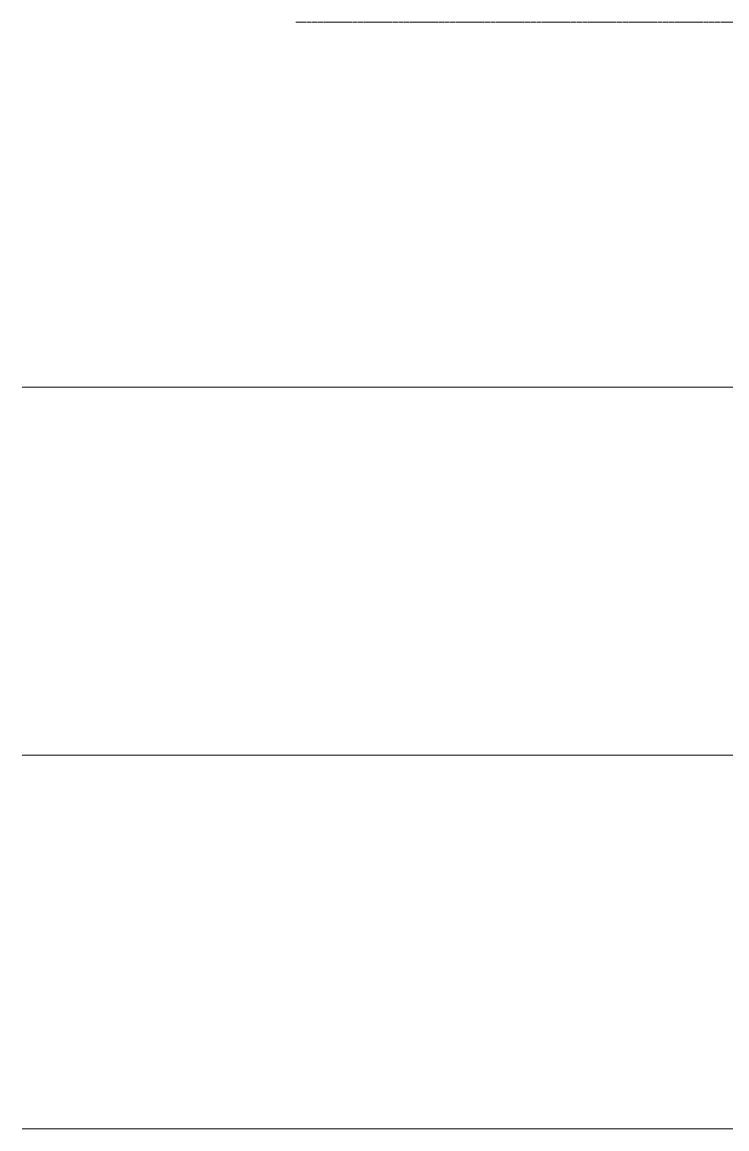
# Model space of a CAD drawing. Header units: inches. Extents: x -4178 to 1394, y -264 to 627.
# Drawn here: x -1384.5 to -1135.5, y 136 to 527 of the extents above; entities that cross this region are included whole.
import ezdxf

# ---------------------------------------------------------------- set-up
doc = ezdxf.new("R2010")
doc.units = ezdxf.units.IN
doc.header["$MEASUREMENT"] = 0
doc.linetypes.add('Aligning Line 1_8_', pattern=[0.25, 0.125, -0.125])
doc.linetypes.add('Grid Line 1_2_', pattern=[0.875, 0.5, -0.125, 0.125, -0.125])
for name, color, linetype, lineweight in [('0-4', 50, 'Continuous', 5), ('A-FLOR-LEVL-1', 51, 'Grid Line 1_2_', 9), ('G-ANNO-SYMB', 111, 'Aligning Line 1_8_', 9), ('G-ANNO-SYMB-1', 147, 'Aligning Line 1_8_', 9)]:
    doc.layers.add(name, color=color, linetype=linetype, lineweight=lineweight)

# ---------------------------------------------------------------- blocks, each defined once
blk = doc.blocks.new('CTR - 1st Phase -Stairs _ Elevators_rvt-2-BUILDING ELEVATION - SOUTH')
at = {"layer": 'A-FLOR-LEVL-1'}
for p, q in [((9659.78, 398), (12376.81, 398)), ((9659.78, 268), (12376.81, 268)), ((9659.78, 136), (12376.81, 136))]:
    blk.add_line(p, q, dxfattribs=at)
at = {"layer": 'G-ANNO-SYMB-1'}
blk.add_line((12280.06, 526.95), (9756.48, 526.95), dxfattribs=at)

msp = doc.modelspace()

# ---------------------------------------------------------------- linework, layer by layer
at = {"layer": 'A-FLOR-LEVL-1'}
for p, q in [((-1383.7, 398), (1331.831, 398)), ((-1383.7, 268), (1331.831, 268)), ((-1383.7, 136), (1331.831, 136))]:
    msp.add_line(p, q, dxfattribs=at)
at = {"layer": 'G-ANNO-SYMB'}
msp.add_line((1235.832, 526.953), (-1287.744, 526.953), dxfattribs=at)

# ---------------------------------------------------------------- block references
at = {"layer": '0-4'}
msp.add_blockref('CTR - 1st Phase -Stairs _ Elevators_rvt-2-BUILDING ELEVATION - SOUTH', (-11044.228, 0), dxfattribs=at)

doc.saveas('drawing.dxf')
